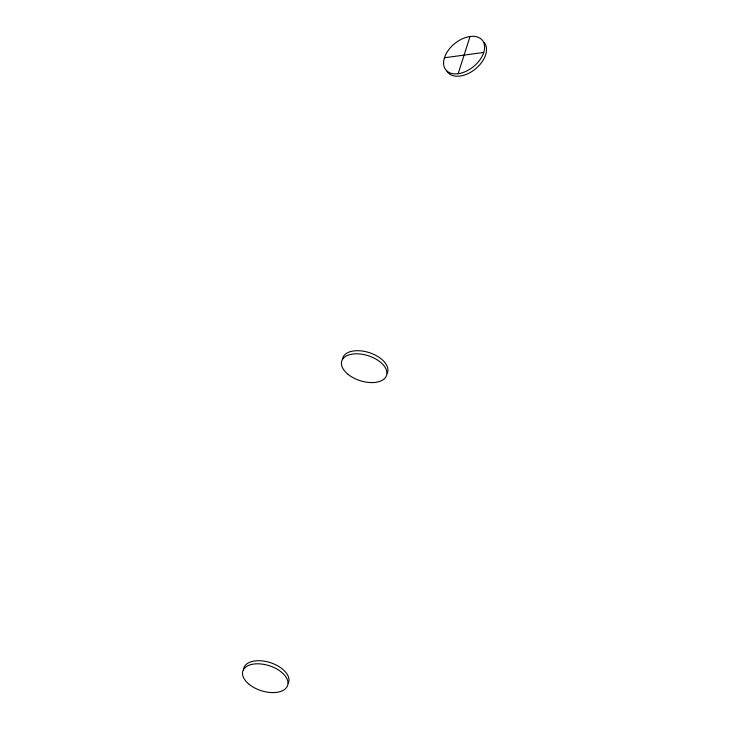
<?xml version="1.0" encoding="UTF-8"?>
<svg xmlns="http://www.w3.org/2000/svg" width="729" height="729" viewBox="0 0 729 729"><rect width="100%" height="100%" fill="white"/><g stroke="black" fill="none" stroke-linecap="round" stroke-linejoin="round"><path stroke-width="1.09" d="M458.158 73.702A23.519 14.872 -39.1 0 0 484.074 43.503A23.519 14.872 -39.1 0 0 450.039 48.105A23.519 14.872 -39.1 0 0 458.158 73.702L470.023 36.505M444.444 57.755L483.746 52.452M484.102 42.437A23.519 14.872 -39.1 0 1 474.497 69.692A23.519 14.872 -39.1 0 1 446.804 70.886M342.439 359.443A23.519 13.122 17.7 0 1 368.746 352.471A23.519 13.122 17.7 0 1 387.172 373.23M243.468 670.316A23.519 13.122 17.7 0 1 269.074 662.251A23.519 13.122 17.7 0 1 288.247 683.219M348.161 374.424A23.519 13.122 17.7 0 0 386.188 376.328A23.519 13.122 17.7 0 0 358.158 353.838A23.519 13.122 17.7 0 0 348.161 374.424M249.227 684.422A23.519 13.122 17.7 0 0 287.253 686.326A23.519 13.122 17.7 0 0 259.232 663.837A23.519 13.122 17.7 0 0 249.227 684.422"/></g></svg>
